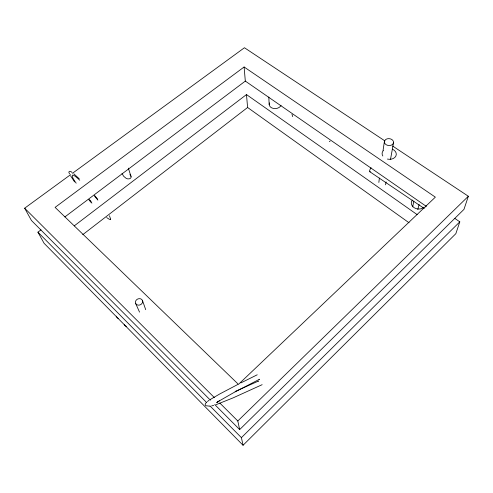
<?xml version="1.0" encoding="UTF-8"?>
<svg xmlns="http://www.w3.org/2000/svg" width="493" height="493" viewBox="0 0 493 493"><rect width="100%" height="100%" fill="white"/><g stroke="black" fill="none" stroke-linecap="round" stroke-linejoin="round"><path stroke-width="0.74" d="M378.846 182.435L379.388 178.084M383.049 150.507L384.386 141.509M393.531 142.65A4.61 3.469 5.6 0 1 386.253 144.788A4.61 3.469 5.6 0 1 387.091 138.835A4.61 3.469 5.6 0 1 393.531 142.65L390.474 159.609M385.52 184.82L386.099 181.935M412.684 206.844L413.837 201.07M106.636 217.561L109.36 219.33L110.642 219.268M110.642 219.28L109.471 215.712M417.793 209.482L419.118 204.49M454.731 218.35L459.803 221.832L455.846 233.67L243.061 445.265L44.093 243.296L37.924 232.166L41.005 229.855M392.644 146.039L468.35 196.257L463.968 209.377L239.66 429.576L214.72 404.525M217.641 401.487L217.068 402.43L219.44 400.747M206.203 402.571L205.168 404.161L205.421 405.375M243.061 445.265L241.41 437.648L459.803 221.832M239.66 429.576L237.805 420.991L468.35 196.257M217.493 402.023L216.778 402.639L218.331 401.487M330.1 141.078L329.367 141.645M207.417 401.505L209.075 400.285M82.762 234.656L247.591 107.486L246.482 94.57L74.258 225.868M64.842 216.945L245.317 81.092L244.103 66.993L55.093 207.38L238.458 384.374L435.356 197.145L244.103 66.993M210.382 400.168L31.453 220.482L24.65 208.2L70.598 174.658M72.459 173.296L244.448 47.735L384.947 140.936M210.264 399.515L219.73 393.975L237.842 384.454M218.615 401.296L233.62 392.693L259.466 379.259L259.121 379.437M240.861 382.919L257.217 374.797M262.153 384.676L233.047 397.9L215.952 404.722M258.129 381.218L258.511 381.046L235.093 391.504M213.691 405.406L211.657 405.905M209.845 406.177L205.852 405.727M424.239 208.465L369.836 171.761M72.003 172.439C70.246 170.307 67.566 171.311 69.575 173.918M245.317 81.092L426.149 206.259M246.482 94.57L417.158 214.621M247.591 107.486L409.048 222.768M73.808 173.826L79.225 178.749M79.774 180.241C69.679 170.479 71.023 176.463 76.199 183.18M24.65 208.2L214.363 397.592M219.816 403.034L237.805 420.991M37.924 232.166L206.777 402.676M210.024 405.955L241.41 437.648M90.872 201.982L91.914 203.134M91.094 201.545L89.375 199.634M88.789 199.628L89.991 200.99M89.831 200.817L91.026 202.155M94.564 196.097L97.891 200.133M94.49 195.37L97.62 199.16M129.912 174.559C133.868 178.546 127.41 180.561 124.92 177.307A13.933 10.673 -15.2 0 1 123.496 176.026L122.024 173.382M74.591 181.911L70.598 175.847M135.557 303.257L139.55 312.131M292.725 116.631L291.973 114.401M145.712 309.696L142.489 300.533A3.728 3.186 -23.5 0 0 136.314 300.009A3.728 3.186 -23.5 0 0 138.274 305.161A3.728 3.186 -23.5 0 0 142.489 300.533M128.346 168.131L131.009 176.476M268.802 97.01L269.172 104.479M370.471 171.792A3.969 1.337 -53.8 0 1 371.063 167.78M425.484 206.931A2.829 0.727 -52.9 0 1 426.155 205.988M392.354 149.182A7.112 5.405 6 0 1 395.842 156.084A7.112 5.405 6 0 1 387.418 159.066M382.833 156.016A7.112 5.405 6 0 1 383.388 150.531M281.041 105.292A6.082 4.486 -3.5 0 1 273.399 108.442A6.082 4.486 -3.5 0 1 269.461 102.895M423.777 207.257A7.007 5.503 10.4 0 1 414.194 207.726A7.007 5.503 10.4 0 1 412.462 200.022M126.485 326.348A3.463 2.989 -26.8 0 1 124.211 324.295M118.462 318.46A3.439 2.94 -26.6 0 1 116.49 316.21"/></g></svg>
